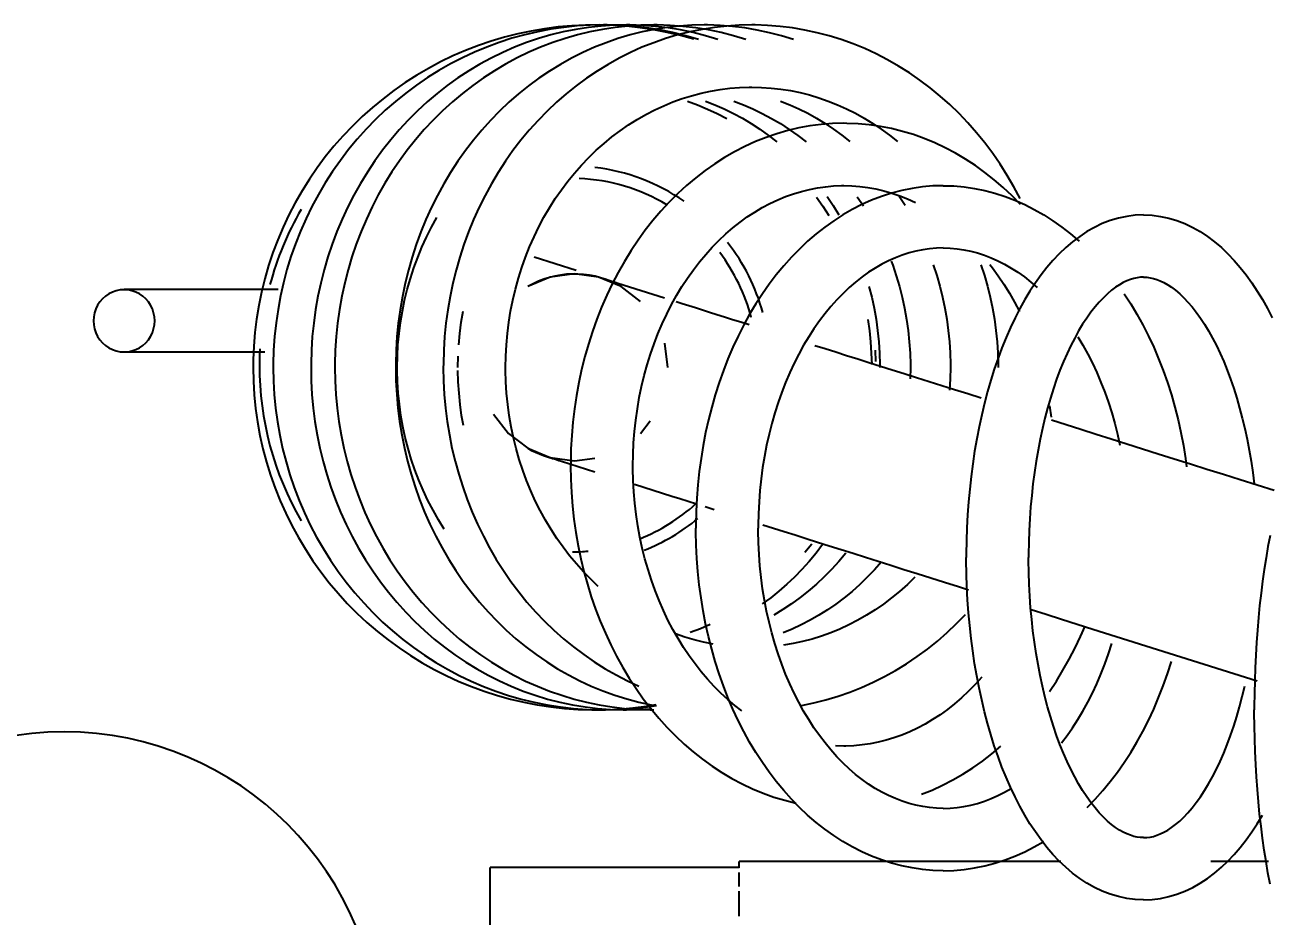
# Model space of a CAD drawing. Header units: inches. Extents: x 247 to 537, y -3781 to -3400.
# Drawn here: x 509.945 to 513.882, y -3486.357 to -3483.537 of the extents above; entities that cross this region are included whole.
import ezdxf

# ---------------------------------------------------------------- set-up
doc = ezdxf.new("R2010")
doc.units = ezdxf.units.IN
doc.header["$MEASUREMENT"] = 0
doc.layers.add('A-GENM', color=13, linetype='Continuous', lineweight=40)
doc.layers.add('P-SANR-FIXT', color=6, linetype='Continuous', lineweight=40)

# ---------------------------------------------------------------- blocks, each defined once
blk = doc.blocks.new('Faucet - Grohe K7 - Semi Pro - Faucet - Grohe K7 - Semi Pro-1666022-UNIT 2')
at = {"layer": 'A-GENM', "color": 250}
for p, q in [((-5.9255, 2.6919), (-5.9062, 2.6633)), ((-5.7931, 2.6933), (-5.7745, 2.6647)), ((-6.947, 2.5018), (-6.8144, 2.4599)), ((-7.756, 2.398), (-8.2437, 2.398)), ((-6.5243, 2.1523), (-6.5343, 2.2287)), ((-5.869, 2.2068), (-5.8675, 2.1714)), ((-8.2437, 2.2011), (-7.7987, 2.2011)), ((-7.1879, 2.1523), (-7.1873, 2.1881)), ((-5.7575, 2.1523), (-5.7582, 2.1166)), ((-5.3174, 2.0309), (-5.3121, 1.9953)), ((-6.6107, 1.9435), (-6.5801, 1.9835)), ((-6.4059, 1.7121), (-6.3774, 1.7031)), ((-6.0696, 1.5938), (-6.0915, 1.5667)), ((-5.9683, 0.9553), (-5.9938, 0.9559)), ((-6.2992, 0.5709), (-7.0866, 0.5709)), ((-7.0866, -0.5709), (-7.0866, 0.5709)), ((-5.2818, 0.5906), (-6.2992, 0.5906)), ((-6.2992, 0.5704), (-6.2992, 0.5906)), ((-6.2992, 0.5114), (-6.2992, 0.5555)), ((-4.6253, 0.5906), (-4.8077, 0.5906)), ((-4.6253, 0.5906), (-4.8077, 0.5906)), ((-6.2992, 0.4176), (-6.2992, 0.4968))]:
    blk.add_line(p, q, dxfattribs=at)
at = {"layer": 'A-GENM', "color": 250, "flags": 128}
for points in [[(-6.4427, 3.1895), (-6.4844, 3.2011), (-6.5266, 3.211), (-6.5691, 3.2192), (-6.6119, 3.2257), (-6.6549, 3.2305), (-6.6981, 3.2336), (-6.7414, 3.2349), (-6.7847, 3.2345), (-6.828, 3.2324), (-6.8711, 3.2285), (-6.9141, 3.2229), (-6.9567, 3.2156), (-6.9991, 3.2066), (-7.0411, 3.196), (-7.0826, 3.1836), (-7.1235, 3.1696), (-7.1639, 3.154), (-7.2037, 3.1368), (-7.2427, 3.1179), (-7.2809, 3.0976), (-7.3183, 3.0757), (-7.3548, 3.0524), (-7.3903, 3.0276), (-7.4248, 3.0014), (-7.4582, 2.9739), (-7.4905, 2.945), (-7.5216, 2.9149), (-7.5515, 2.8836), (-7.5801, 2.8511), (-7.6074, 2.8174), (-7.6333, 2.7828), (-7.6578, 2.7471), (-7.6808, 2.7104), (-7.7024, 2.6729), (-7.7225, 2.6345), (-7.741, 2.5953), (-7.7579, 2.5555), (-7.7732, 2.515), (-7.7869, 2.4739), (-7.799, 2.4323), (-7.8093, 2.3902), (-7.818, 2.3478), (-7.825, 2.3051), (-7.8302, 2.2621), (-7.8337, 2.2189), (-7.8355, 2.1757), (-7.8358, 2.1523)], [(-6.4427, 3.1895), (-6.4844, 3.2011), (-6.5266, 3.211), (-6.5691, 3.2192), (-6.6119, 3.2257), (-6.6549, 3.2305), (-6.6981, 3.2336), (-6.7414, 3.2349), (-6.7847, 3.2345), (-6.828, 3.2324), (-6.8711, 3.2285), (-6.9141, 3.2229), (-6.9567, 3.2156), (-6.9991, 3.2066), (-7.0411, 3.196), (-7.0826, 3.1836), (-7.1235, 3.1696), (-7.1639, 3.154), (-7.2037, 3.1368), (-7.2427, 3.1179), (-7.2809, 3.0976), (-7.3183, 3.0757), (-7.3548, 3.0524), (-7.3903, 3.0276), (-7.4248, 3.0014), (-7.4582, 2.9739), (-7.4905, 2.945), (-7.5216, 2.9149), (-7.5515, 2.8836), (-7.5801, 2.8511), (-7.6074, 2.8174), (-7.6333, 2.7828), (-7.6578, 2.7471), (-7.6808, 2.7104), (-7.7024, 2.6729), (-7.7225, 2.6345), (-7.741, 2.5953), (-7.7579, 2.5555), (-7.7732, 2.515), (-7.7869, 2.4739), (-7.799, 2.4323), (-7.8093, 2.3902), (-7.818, 2.3478), (-7.825, 2.3051), (-7.8302, 2.2621), (-7.8337, 2.2189), (-7.8355, 2.1757), (-7.8358, 2.1523)], [(-6.4427, 3.1895), (-6.4844, 3.2011), (-6.5266, 3.211), (-6.5691, 3.2192), (-6.6119, 3.2257), (-6.6549, 3.2305), (-6.6981, 3.2336), (-6.7414, 3.2349), (-6.7847, 3.2345), (-6.828, 3.2324), (-6.8711, 3.2285), (-6.9141, 3.2229), (-6.9567, 3.2156), (-6.9991, 3.2066), (-7.0411, 3.196), (-7.0826, 3.1836), (-7.1235, 3.1696), (-7.1639, 3.154), (-7.2037, 3.1368), (-7.2427, 3.1179), (-7.2809, 3.0976), (-7.3183, 3.0757), (-7.3548, 3.0524), (-7.3903, 3.0276), (-7.4248, 3.0014), (-7.4582, 2.9739), (-7.4905, 2.945), (-7.5216, 2.9149), (-7.5515, 2.8836), (-7.5801, 2.8511), (-7.6074, 2.8174), (-7.6333, 2.7828), (-7.6578, 2.7471), (-7.6808, 2.7104), (-7.7024, 2.6729), (-7.7225, 2.6345), (-7.741, 2.5953), (-7.7579, 2.5555), (-7.7732, 2.515), (-7.7869, 2.4739), (-7.799, 2.4323), (-7.8093, 2.3902), (-7.818, 2.3478), (-7.825, 2.3051), (-7.8302, 2.2621), (-7.8337, 2.2189), (-7.8355, 2.1757), (-7.8358, 2.1523)], [(-6.4427, 3.1895), (-6.4844, 3.2011), (-6.5266, 3.211), (-6.5691, 3.2192), (-6.6119, 3.2257), (-6.6549, 3.2305), (-6.6981, 3.2336), (-6.7414, 3.2349), (-6.7847, 3.2345), (-6.828, 3.2324), (-6.8711, 3.2285), (-6.9141, 3.2229), (-6.9567, 3.2156), (-6.9991, 3.2066), (-7.0411, 3.196), (-7.0826, 3.1836), (-7.1235, 3.1696), (-7.1639, 3.154), (-7.2037, 3.1368), (-7.2427, 3.1179), (-7.2809, 3.0976), (-7.3183, 3.0757), (-7.3548, 3.0524), (-7.3903, 3.0276), (-7.4248, 3.0014), (-7.4582, 2.9739), (-7.4905, 2.945), (-7.5216, 2.9149), (-7.5515, 2.8836), (-7.5801, 2.8511), (-7.6074, 2.8174), (-7.6333, 2.7828), (-7.6578, 2.7471), (-7.6808, 2.7104), (-7.7024, 2.6729), (-7.7225, 2.6345), (-7.741, 2.5953), (-7.7579, 2.5555), (-7.7732, 2.515), (-7.7869, 2.4739), (-7.799, 2.4323), (-7.8093, 2.3902), (-7.818, 2.3478), (-7.825, 2.3051), (-7.8302, 2.2621), (-7.8337, 2.2189), (-7.8355, 2.1757), (-7.8358, 2.1523)], [(-6.4427, 3.1895), (-6.4844, 3.2011), (-6.5266, 3.211), (-6.5691, 3.2192), (-6.6119, 3.2257), (-6.6549, 3.2305), (-6.6981, 3.2336), (-6.7414, 3.2349), (-6.7847, 3.2345), (-6.828, 3.2324), (-6.8711, 3.2285), (-6.9141, 3.2229), (-6.9567, 3.2156), (-6.9991, 3.2066), (-7.0411, 3.196), (-7.0826, 3.1836), (-7.1235, 3.1696), (-7.1639, 3.154), (-7.2037, 3.1368), (-7.2427, 3.1179), (-7.2809, 3.0976), (-7.3183, 3.0757), (-7.3548, 3.0524), (-7.3903, 3.0276), (-7.4248, 3.0014), (-7.4582, 2.9739), (-7.4905, 2.945), (-7.5216, 2.9149), (-7.5515, 2.8836), (-7.5801, 2.8511), (-7.6074, 2.8174), (-7.6333, 2.7828), (-7.6578, 2.7471), (-7.6808, 2.7104), (-7.7024, 2.6729), (-7.7225, 2.6345), (-7.741, 2.5953), (-7.7579, 2.5555), (-7.7732, 2.515), (-7.7869, 2.4739), (-7.799, 2.4323), (-7.8093, 2.3902), (-7.818, 2.3478), (-7.825, 2.3051), (-7.8302, 2.2621), (-7.8337, 2.2189), (-7.8355, 2.1757), (-7.8358, 2.1523)], [(-6.4427, 3.1895), (-6.4844, 3.2011), (-6.5266, 3.211), (-6.5691, 3.2192), (-6.6119, 3.2257), (-6.6549, 3.2305), (-6.6981, 3.2336), (-6.7414, 3.2349), (-6.7847, 3.2345), (-6.828, 3.2324), (-6.8711, 3.2285), (-6.9141, 3.2229), (-6.9567, 3.2156), (-6.9991, 3.2066), (-7.0411, 3.196), (-7.0826, 3.1836), (-7.1235, 3.1696), (-7.1639, 3.154), (-7.2037, 3.1368), (-7.2427, 3.1179), (-7.2809, 3.0976), (-7.3183, 3.0757), (-7.3548, 3.0524), (-7.3903, 3.0276), (-7.4248, 3.0014), (-7.4582, 2.9739), (-7.4905, 2.945), (-7.5216, 2.9149), (-7.5515, 2.8836), (-7.5801, 2.8511), (-7.6074, 2.8174), (-7.6333, 2.7828), (-7.6578, 2.7471), (-7.6808, 2.7104), (-7.7024, 2.6729), (-7.7225, 2.6345), (-7.741, 2.5953), (-7.7579, 2.5555), (-7.7732, 2.515), (-7.7869, 2.4739), (-7.799, 2.4323), (-7.8093, 2.3902), (-7.818, 2.3478), (-7.825, 2.3051), (-7.8302, 2.2621), (-7.8337, 2.2189), (-7.8355, 2.1757), (-7.8358, 2.1523)], [(-6.7276, 3.235), (-6.7695, 3.2341), (-6.8114, 3.2315), (-6.8531, 3.2271), (-6.8946, 3.221), (-6.9358, 3.2132), (-6.9767, 3.2037), (-7.0172, 3.1925), (-7.0573, 3.1796), (-7.0967, 3.1651), (-7.1356, 3.1489), (-7.1738, 3.1312), (-7.2113, 3.1119), (-7.248, 3.091), (-7.2839, 3.0686), (-7.3189, 3.0448), (-7.3529, 3.0196), (-7.3858, 2.9929), (-7.4178, 2.965), (-7.4486, 2.9357), (-7.4782, 2.9052), (-7.5067, 2.8735), (-7.5338, 2.8406), (-7.5597, 2.8067), (-7.5843, 2.7717), (-7.6075, 2.7358), (-7.6292, 2.6989), (-7.6496, 2.6612), (-7.6684, 2.6226), (-7.6858, 2.5833), (-7.7016, 2.5434), (-7.7159, 2.5028), (-7.7286, 2.4617), (-7.7397, 2.4201), (-7.7492, 2.3781), (-7.757, 2.3357), (-7.7633, 2.293), (-7.7678, 2.2501), (-7.7708, 2.2071), (-7.7721, 2.1639), (-7.7721, 2.1523)], [(-6.655, 3.235), (-6.6953, 3.2341), (-6.7355, 3.2314), (-6.7755, 3.227), (-6.8154, 3.2209), (-6.855, 3.213), (-6.8942, 3.2034), (-6.933, 3.1921), (-6.9714, 3.1791), (-7.0093, 3.1644), (-7.0465, 3.1482), (-7.0831, 3.1303), (-7.119, 3.1108), (-7.1541, 3.0898), (-7.1883, 3.0673), (-7.2217, 3.0434), (-7.2542, 3.018), (-7.2856, 2.9913), (-7.3161, 2.9632), (-7.3454, 2.9339), (-7.3736, 2.9033), (-7.4007, 2.8716), (-7.4266, 2.8387), (-7.4512, 2.8048), (-7.4745, 2.7698), (-7.4965, 2.7339), (-7.5172, 2.697), (-7.5365, 2.6594), (-7.5544, 2.6209), (-7.5708, 2.5817), (-7.5858, 2.5419), (-7.5993, 2.5014), (-7.6114, 2.4604), (-7.6219, 2.419), (-7.6309, 2.3771), (-7.6383, 2.3349), (-7.6442, 2.2924), (-7.6485, 2.2497), (-7.6513, 2.2068), (-7.6525, 2.1639), (-7.6526, 2.1523)], [(-6.5689, 3.235), (-6.6095, 3.2341), (-6.6501, 3.2314), (-6.6905, 3.2271), (-6.7307, 3.2209), (-6.7707, 3.2131), (-6.8103, 3.2035), (-6.8495, 3.1922), (-6.8883, 3.1792), (-6.9265, 3.1646), (-6.9641, 3.1483), (-7.001, 3.1305), (-7.0373, 3.1111), (-7.0727, 3.0901), (-7.1074, 3.0676), (-7.1411, 3.0437), (-7.1739, 3.0184), (-7.2057, 2.9917), (-7.2365, 2.9636), (-7.2662, 2.9343), (-7.2947, 2.9038), (-7.3221, 2.872), (-7.3483, 2.8392), (-7.3732, 2.8052), (-7.3968, 2.7702), (-7.419, 2.7343), (-7.44, 2.6975), (-7.4595, 2.6598), (-7.4776, 2.6213), (-7.4942, 2.5821), (-7.5094, 2.5422), (-7.5231, 2.5017), (-7.5353, 2.4607), (-7.5459, 2.4192), (-7.5551, 2.3773), (-7.5626, 2.3351), (-7.5686, 2.2925), (-7.573, 2.2498), (-7.5758, 2.2069), (-7.577, 2.1639), (-7.5771, 2.1523)], [(-6.4094, 3.235), (-6.4489, 3.2341), (-6.4883, 3.2314), (-6.5276, 3.227), (-6.5666, 3.2208), (-6.6054, 3.2129), (-6.6439, 3.2032), (-6.682, 3.1919), (-6.7195, 3.1788), (-6.7566, 3.1641), (-6.7931, 3.1478), (-6.8289, 3.1298), (-6.864, 3.1103), (-6.8983, 3.0892), (-6.9318, 3.0667), (-6.9645, 3.0427), (-6.9962, 3.0173), (-7.027, 2.9905), (-7.0567, 2.9624), (-7.0853, 2.933), (-7.1129, 2.9024), (-7.1393, 2.8707), (-7.1645, 2.8378), (-7.1885, 2.8038), (-7.2113, 2.7689), (-7.2328, 2.7329), (-7.2529, 2.6961), (-7.2717, 2.6585), (-7.2891, 2.6201), (-7.3051, 2.5809), (-7.3197, 2.5411), (-7.3329, 2.5008), (-7.3446, 2.4598), (-7.3549, 2.4184), (-7.3636, 2.3767), (-7.3709, 2.3345), (-7.3766, 2.2921), (-7.3808, 2.2495), (-7.3835, 2.2067), (-7.3847, 2.1639), (-7.3848, 2.1523)], [(-6.2589, 3.235), (-6.2984, 3.2341), (-6.3378, 3.2314), (-6.3771, 3.227), (-6.4161, 3.2208), (-6.455, 3.2129), (-6.4934, 3.2032), (-6.5315, 3.1919), (-6.5691, 3.1788), (-6.6061, 3.1641), (-6.6426, 3.1478), (-6.6784, 3.1298), (-6.7135, 3.1103), (-6.7478, 3.0892), (-6.7814, 3.0667), (-6.814, 3.0427), (-6.8457, 3.0173), (-6.8765, 2.9905), (-6.9062, 2.9624), (-6.9349, 2.933), (-6.9624, 2.9024), (-6.9888, 2.8707), (-7.0141, 2.8378), (-7.0381, 2.8038), (-7.0608, 2.7689), (-7.0823, 2.7329), (-7.1024, 2.6961), (-7.1212, 2.6585), (-7.1386, 2.6201), (-7.1547, 2.5809), (-7.1693, 2.5411), (-7.1824, 2.5008), (-7.1941, 2.4598), (-7.2044, 2.4184), (-7.2131, 2.3767), (-7.2204, 2.3345), (-7.2261, 2.2921), (-7.2304, 2.2495), (-7.2331, 2.2067), (-7.2342, 2.1639), (-7.2343, 2.1523)], [(-6.427, 3.1892), (-6.4674, 3.2008), (-6.5082, 3.2108), (-6.5494, 3.2191), (-6.5908, 3.2256), (-6.6325, 3.2305), (-6.6743, 3.2335), (-6.7162, 3.2349), (-6.7276, 3.235)], [(-6.3666, 3.1887), (-6.4053, 3.2005), (-6.4444, 3.2106), (-6.4839, 3.2189), (-6.5237, 3.2255), (-6.5637, 3.2304), (-6.6039, 3.2335), (-6.6441, 3.2349), (-6.655, 3.235)], [(-6.2777, 3.1888), (-6.3168, 3.2006), (-6.3563, 3.2106), (-6.3962, 3.219), (-6.4363, 3.2256), (-6.4767, 3.2304), (-6.5173, 3.2335), (-6.5579, 3.2349), (-6.5689, 3.235)], [(-6.1266, 3.1885), (-6.1645, 3.2003), (-6.2029, 3.2104), (-6.2416, 3.2188), (-6.2806, 3.2255), (-6.3198, 3.2304), (-6.3592, 3.2335), (-6.3987, 3.2349), (-6.4094, 3.235)], [(-5.4102, 2.6861), (-5.4299, 2.7231), (-5.451, 2.7593), (-5.4735, 2.7945), (-5.4971, 2.8287), (-5.522, 2.8619), (-5.5481, 2.894), (-5.5754, 2.9249), (-5.6037, 2.9546), (-5.6332, 2.983), (-5.6637, 3.0102), (-5.6951, 3.036), (-5.7275, 3.0603), (-5.7608, 3.0833), (-5.7949, 3.1048), (-5.8298, 3.1247), (-5.8654, 3.1431), (-5.9017, 3.1599), (-5.9387, 3.175), (-5.9761, 3.1885), (-6.014, 3.2003), (-6.0524, 3.2104), (-6.0911, 3.2188), (-6.1301, 3.2255), (-6.1694, 3.2304), (-6.2088, 3.2335), (-6.2482, 3.2349), (-6.2589, 3.235)], [(-7.0374, 2.1523), (-7.0368, 2.1881), (-7.0349, 2.2239), (-7.0317, 2.2596), (-7.0272, 2.2951), (-7.0215, 2.3303), (-7.0146, 2.3653), (-7.0064, 2.3999), (-6.9969, 2.434), (-6.9863, 2.4677), (-6.9745, 2.5009), (-6.9616, 2.5334), (-6.9475, 2.5654), (-6.9323, 2.5966), (-6.916, 2.6271), (-6.8986, 2.6568), (-6.8803, 2.6857), (-6.8609, 2.7136), (-6.8406, 2.7407), (-6.8194, 2.7667), (-6.7974, 2.7918), (-6.7744, 2.8158), (-6.7507, 2.8387), (-6.7262, 2.8605), (-6.701, 2.8812), (-6.6752, 2.9006), (-6.6487, 2.9189), (-6.6216, 2.9359), (-6.594, 2.9517), (-6.5659, 2.9662), (-6.5373, 2.9794), (-6.5083, 2.9913), (-6.479, 3.0019), (-6.4493, 3.0111), (-6.4194, 3.019), (-6.3892, 3.0256), (-6.3589, 3.0308), (-6.3284, 3.0346), (-6.2978, 3.037), (-6.2672, 3.0381), (-6.2589, 3.0381)], [(-6.2589, 3.0381), (-6.2282, 3.0374), (-6.1976, 3.0354), (-6.1671, 3.0319), (-6.1367, 3.0271), (-6.1065, 3.0209), (-6.0765, 3.0134), (-6.0468, 3.0045), (-6.0173, 2.9943), (-5.9883, 2.9828), (-5.9596, 2.9699), (-5.9313, 2.9558), (-5.9036, 2.9403), (-5.8763, 2.9236), (-5.8497, 2.9057), (-5.8237, 2.8865), (-5.7983, 2.8662)], [(-6.462, 2.9935), (-6.4302, 2.9818), (-6.3988, 2.9687), (-6.3679, 2.9544), (-6.3375, 2.9388)], [(-6.4057, 2.994), (-6.3758, 2.9824), (-6.3462, 2.9695), (-6.3171, 2.9553), (-6.2885, 2.9398), (-6.2605, 2.923), (-6.2331, 2.905), (-6.2063, 2.8858), (-6.1802, 2.8654)], [(-6.3159, 2.9939), (-6.2855, 2.9823), (-6.2555, 2.9693), (-6.226, 2.9551), (-6.197, 2.9395), (-6.1686, 2.9228), (-6.1408, 2.9047), (-6.1137, 2.8855), (-6.0873, 2.8651)], [(-6.1678, 2.9943), (-6.1387, 2.9828), (-6.1101, 2.9699), (-6.0818, 2.9558), (-6.0541, 2.9403), (-6.0268, 2.9236), (-6.0002, 2.9057), (-5.9741, 2.8865), (-5.9488, 2.8662)], [(-5.9683, 2.9238), (-6.004, 2.9229), (-6.0395, 2.9201), (-6.075, 2.9155), (-6.1102, 2.9091), (-6.1451, 2.901), (-6.1797, 2.891), (-6.2139, 2.8793), (-6.2475, 2.8659), (-6.2807, 2.8508), (-6.3132, 2.8341), (-6.3451, 2.8158), (-6.3763, 2.7959), (-6.4068, 2.7745), (-6.4364, 2.7516), (-6.4653, 2.7273), (-6.4932, 2.7016), (-6.5203, 2.6746), (-6.5464, 2.6463), (-6.5715, 2.6168), (-6.5956, 2.5861), (-6.6187, 2.5543), (-6.6407, 2.5214), (-6.6616, 2.4875), (-6.6814, 2.4526), (-6.7, 2.4168), (-6.7175, 2.3802), (-6.7338, 2.3428), (-6.7489, 2.3046), (-6.7628, 2.2657), (-6.7755, 2.2262), (-6.7869, 2.1862), (-6.797, 2.1456), (-6.8058, 2.1046), (-6.8134, 2.0632), (-6.8197, 2.0215), (-6.8246, 1.9795), (-6.8283, 1.9373), (-6.8306, 1.895), (-6.8316, 1.8525), (-6.8317, 1.8411)], [(-5.4092, 2.6671), (-5.436, 2.6945), (-5.4638, 2.7205), (-5.4923, 2.7452), (-5.5218, 2.7685), (-5.552, 2.7903), (-5.583, 2.8106), (-5.6147, 2.8293), (-5.6471, 2.8465), (-5.6801, 2.862), (-5.7136, 2.8759), (-5.7477, 2.888), (-5.7821, 2.8985), (-5.817, 2.9071), (-5.8521, 2.914), (-5.8875, 2.9191), (-5.9231, 2.9223), (-5.9587, 2.9237), (-5.9683, 2.9238)], [(-6.6348, 1.8411), (-6.6342, 1.8774), (-6.6325, 1.9136), (-6.6297, 1.9497), (-6.6258, 1.9857), (-6.6208, 2.0213), (-6.6146, 2.0567), (-6.6074, 2.0916), (-6.5991, 2.1262), (-6.5897, 2.1602), (-6.5793, 2.1937), (-6.5679, 2.2265), (-6.5555, 2.2587), (-6.5422, 2.2901), (-6.5279, 2.3208), (-6.5127, 2.3506), (-6.4967, 2.3796), (-6.4798, 2.4076), (-6.4621, 2.4347), (-6.4436, 2.4607), (-6.4244, 2.4857), (-6.4045, 2.5095), (-6.384, 2.5323), (-6.3628, 2.5539), (-6.3411, 2.5743), (-6.3189, 2.5934), (-6.2962, 2.6114), (-6.2731, 2.6281), (-6.2495, 2.6435), (-6.2257, 2.6576), (-6.2015, 2.6704), (-6.177, 2.682), (-6.1523, 2.6922), (-6.1273, 2.7011), (-6.1022, 2.7087), (-6.077, 2.7149), (-6.0517, 2.7199), (-6.0262, 2.7235), (-6.0007, 2.7259), (-5.9752, 2.7269), (-5.9683, 2.7269)], [(-5.6535, 2.7266), (-5.6865, 2.7257), (-5.7194, 2.7228), (-5.7521, 2.7181), (-5.7847, 2.7115), (-5.8169, 2.7031), (-5.8487, 2.6928), (-5.8801, 2.6808), (-5.9109, 2.6671), (-5.9412, 2.6516), (-5.9709, 2.6346), (-5.9999, 2.6159), (-6.0282, 2.5957), (-6.0558, 2.5741), (-6.0826, 2.5509), (-6.1086, 2.5264), (-6.1337, 2.5006), (-6.158, 2.4734), (-6.1815, 2.445), (-6.204, 2.4155), (-6.2255, 2.3847), (-6.2461, 2.3529), (-6.2658, 2.3201), (-6.2844, 2.2863), (-6.3021, 2.2515), (-6.3187, 2.2158), (-6.3342, 2.1794), (-6.3488, 2.1421), (-6.3622, 2.1041), (-6.3745, 2.0655), (-6.3857, 2.0263), (-6.3959, 1.9865), (-6.4048, 1.9462), (-6.4127, 1.9055), (-6.4194, 1.8644), (-6.425, 1.823), (-6.4294, 1.7813), (-6.4326, 1.7394), (-6.4347, 1.6974), (-6.4356, 1.6553), (-6.4356, 1.644)], [(-5.9683, 2.7269), (-5.9428, 2.7263), (-5.9173, 2.7243), (-5.8918, 2.721), (-5.8665, 2.7164), (-5.8412, 2.7105), (-5.8161, 2.7033), (-5.7911, 2.6947), (-5.7663, 2.6848), (-5.7418, 2.6737)], [(-5.6535, 2.7266), (-5.6205, 2.7257), (-5.5875, 2.7228), (-5.5548, 2.7181), (-5.5223, 2.7115), (-5.4901, 2.7031), (-5.4582, 2.6928), (-5.4269, 2.6808), (-5.396, 2.6671), (-5.3657, 2.6516), (-5.336, 2.6346), (-5.307, 2.6159), (-5.2787, 2.5957), (-5.2511, 2.5741), (-5.2243, 2.5509)], [(-6.0543, 2.6904), (-6.0342, 2.6618), (-6.0152, 2.6324)], [(-6.0204, 2.6924), (-6.0013, 2.6637), (-5.9833, 2.6343)], [(-7.3802, 2.1523), (-7.3795, 2.188), (-7.3776, 2.2237), (-7.3743, 2.2592), (-7.3697, 2.2946), (-7.3638, 2.3297), (-7.3566, 2.3645), (-7.3481, 2.399), (-7.3383, 2.4331), (-7.3274, 2.4667), (-7.3151, 2.4997), (-7.3017, 2.5322), (-7.2871, 2.5641), (-7.2714, 2.5953), (-7.2545, 2.6257)], [(-5.0201, 2.6343), (-5.0469, 2.6332), (-5.0736, 2.6298), (-5.0999, 2.6242), (-5.1257, 2.6164), (-5.1509, 2.6067), (-5.1754, 2.595), (-5.1992, 2.5815), (-5.2222, 2.5664), (-5.2444, 2.5496), (-5.2659, 2.5314), (-5.2866, 2.5117), (-5.3066, 2.4906), (-5.3258, 2.4682), (-5.3443, 2.4446), (-5.3622, 2.4197), (-5.3793, 2.3936), (-5.3958, 2.3664), (-5.4116, 2.3381), (-5.4267, 2.3087), (-5.4411, 2.2782), (-5.4549, 2.2468), (-5.468, 2.2144), (-5.4804, 2.1811), (-5.4921, 2.1469), (-5.5032, 2.1119), (-5.5135, 2.0761), (-5.5231, 2.0395), (-5.532, 2.0023), (-5.5402, 1.9644), (-5.5476, 1.926), (-5.5543, 1.887), (-5.5602, 1.8476), (-5.5654, 1.8077), (-5.5699, 1.7674), (-5.5736, 1.7269), (-5.5765, 1.6861), (-5.5786, 1.6451), (-5.58, 1.604), (-5.5806, 1.5628), (-5.5806, 1.5517)], [(-5.0201, 2.6343), (-4.9933, 2.6332), (-4.9666, 2.6298), (-4.9403, 2.6242), (-4.9145, 2.6164), (-4.8893, 2.6067), (-4.8648, 2.595), (-4.841, 2.5815), (-4.818, 2.5664), (-4.7958, 2.5496), (-4.7743, 2.5314), (-4.7536, 2.5117), (-4.7336, 2.4906), (-4.7144, 2.4682), (-4.6959, 2.4446), (-4.678, 2.4197), (-4.6609, 2.3936), (-4.6444, 2.3664), (-4.6286, 2.3381), (-4.6135, 2.3087)], [(-5.6535, 2.5298), (-5.6751, 2.5292), (-5.6968, 2.5273), (-5.7185, 2.5242), (-5.7401, 2.5198), (-5.7617, 2.5141), (-5.7833, 2.5072), (-5.8048, 2.4989), (-5.8262, 2.4894), (-5.8474, 2.4786), (-5.8685, 2.4664), (-5.8895, 2.453), (-5.9102, 2.4382), (-5.9306, 2.4222), (-5.9507, 2.4048), (-5.9705, 2.3862), (-5.9898, 2.3663), (-6.0087, 2.3451), (-6.0271, 2.3228), (-6.045, 2.2993), (-6.0623, 2.2746), (-6.079, 2.2489), (-6.0951, 2.2221), (-6.1104, 2.1942), (-6.1251, 2.1654), (-6.1389, 2.1357), (-6.152, 2.105), (-6.1642, 2.0736), (-6.1756, 2.0414), (-6.1861, 2.0085), (-6.1957, 1.9749), (-6.2044, 1.9408), (-6.2121, 1.9061), (-6.2189, 1.871), (-6.2247, 1.8354), (-6.2295, 1.7995), (-6.2333, 1.7634), (-6.2361, 1.727), (-6.2379, 1.6905), (-6.2387, 1.6538), (-6.2388, 1.644)], [(-5.6535, 2.5298), (-5.6318, 2.5292), (-5.6101, 2.5273), (-5.5885, 2.5242), (-5.5668, 2.5198), (-5.5452, 2.5141), (-5.5236, 2.5072), (-5.5022, 2.4989), (-5.4808, 2.4894), (-5.4595, 2.4786), (-5.4384, 2.4664), (-5.4175, 2.453), (-5.3968, 2.4382), (-5.3763, 2.4222), (-5.3562, 2.4048)], [(-5.8182, 2.488), (-5.8135, 2.4756), (-5.8022, 2.4422), (-5.7921, 2.4082), (-5.7833, 2.3739), (-5.7758, 2.3391), (-5.7695, 2.3041), (-5.7645, 2.2688), (-5.7609, 2.2333), (-5.7586, 2.1976), (-5.7575, 2.1619), (-5.7575, 2.1523)], [(-6.6107, 2.3611), (-6.6719, 2.408), (-6.7431, 2.4375), (-6.8195, 2.4476), (-6.896, 2.4375), (-6.9672, 2.408)], [(-5.685, 2.4767), (-5.6741, 2.4432), (-5.6643, 2.4091), (-5.6558, 2.3746), (-5.6485, 2.3398), (-5.6424, 2.3046), (-5.6376, 2.2692), (-5.6341, 2.2336), (-5.6319, 2.1978), (-5.6309, 2.162), (-5.6308, 2.1523)], [(-5.5345, 2.4767), (-5.5236, 2.4432), (-5.5138, 2.4091), (-5.5053, 2.3746), (-5.498, 2.3398), (-5.492, 2.3046), (-5.4872, 2.2692), (-5.4836, 2.2336), (-5.4814, 2.1978), (-5.4804, 2.162), (-5.4803, 2.1523)], [(-5.5058, 2.4773), (-5.4982, 2.4675), (-5.4795, 2.4418), (-5.4616, 2.415), (-5.4445, 2.3873), (-5.4282, 2.3585), (-5.4127, 2.3289)], [(-6.7305, 2.4338), (-6.7301, 2.4337), (-6.7289, 2.4333), (-6.7269, 2.4327), (-6.7241, 2.4318), (-6.7205, 2.4307), (-6.7162, 2.4293), (-6.711, 2.4276), (-6.705, 2.4258), (-6.6983, 2.4236), (-6.6908, 2.4213), (-6.6825, 2.4186), (-6.5348, 2.372)], [(-5.8885, 2.4085), (-5.8798, 2.3741), (-5.8723, 2.3393), (-5.8662, 2.3043), (-5.8613, 2.2689), (-5.8576, 2.2334), (-5.8553, 2.1977), (-5.8543, 2.1619), (-5.8543, 2.1523)], [(-5.0201, 2.4375), (-5.0302, 2.4371), (-5.0405, 2.4358), (-5.0509, 2.4335), (-5.0617, 2.4303), (-5.0729, 2.4259), (-5.0844, 2.4204), (-5.0964, 2.4137), (-5.1087, 2.4055), (-5.1213, 2.396), (-5.1342, 2.3851), (-5.1472, 2.3727), (-5.1604, 2.3588), (-5.1736, 2.3434), (-5.1868, 2.3266), (-5.1999, 2.3083), (-5.2128, 2.2886), (-5.2255, 2.2676), (-5.238, 2.2452), (-5.2502, 2.2215), (-5.262, 2.1966), (-5.2735, 2.1704), (-5.2845, 2.1432), (-5.295, 2.1148), (-5.3051, 2.0854), (-5.3147, 2.0551), (-5.3237, 2.0238), (-5.3322, 1.9916), (-5.34, 1.9587), (-5.3473, 1.925), (-5.3539, 1.8906), (-5.36, 1.8557), (-5.3653, 1.8202), (-5.37, 1.7842), (-5.374, 1.7478), (-5.3773, 1.711), (-5.38, 1.674), (-5.3819, 1.6367), (-5.3832, 1.5993), (-5.3837, 1.5618), (-5.3838, 1.5517)], [(-5.0201, 2.4375), (-5.01, 2.4371), (-4.9997, 2.4358), (-4.9893, 2.4335), (-4.9785, 2.4303), (-4.9673, 2.4259), (-4.9558, 2.4204), (-4.9438, 2.4137), (-4.9315, 2.4055), (-4.9189, 2.396), (-4.906, 2.3851), (-4.893, 2.3727), (-4.8798, 2.3588), (-4.8666, 2.3434), (-4.8534, 2.3266), (-4.8403, 2.3083), (-4.8274, 2.2886), (-4.8147, 2.2676), (-4.8022, 2.2452), (-4.79, 2.2215), (-4.7782, 2.1966), (-4.7667, 2.1704), (-4.7557, 2.1432), (-4.7451, 2.1148), (-4.7351, 2.0854), (-4.7255, 2.0551), (-4.7165, 2.0238), (-4.708, 1.9916), (-4.7002, 1.9587), (-4.6929, 1.925), (-4.6862, 1.8906), (-4.6802, 1.8557), (-4.6749, 1.8202), (-4.6702, 1.7842)], [(-5.0814, 2.3847), (-5.0608, 2.3529), (-5.0411, 2.3201), (-5.0225, 2.2863), (-5.0049, 2.2515), (-4.9882, 2.2158), (-4.9727, 2.1794), (-4.9582, 2.1421), (-4.9448, 2.1041), (-4.9324, 2.0655), (-4.9212, 2.0263), (-4.9111, 1.9865), (-4.9021, 1.9462), (-4.8942, 1.9055), (-4.8875, 1.8644), (-4.884, 1.8381)], [(-7.1854, 2.2239), (-7.1822, 2.2596), (-7.1777, 2.2951), (-7.172, 2.3303)], [(-6.4981, 2.3605), (-6.4786, 2.3543), (-6.4582, 2.3479), (-6.4371, 2.3412), (-6.4152, 2.3343), (-6.3925, 2.3271), (-6.369, 2.3197), (-6.3448, 2.3121), (-6.3197, 2.3042), (-6.2939, 2.296), (-6.2673, 2.2876)], [(-5.8923, 2.3035), (-5.8872, 2.2683), (-5.8834, 2.2329), (-5.881, 2.1974), (-5.8799, 2.1619)], [(-5.2279, 2.2489), (-5.2119, 2.2221), (-5.1965, 2.1942), (-5.1819, 2.1654), (-5.168, 2.1357), (-5.155, 2.105), (-5.1427, 2.0736), (-5.1313, 2.0414), (-5.1208, 2.0085), (-5.1112, 1.9749), (-5.1026, 1.9408), (-5.0948, 1.9061)], [(-6.0596, 2.222), (-6.0268, 2.2117), (-5.9933, 2.2012), (-5.9591, 2.1903), (-5.9241, 2.1793), (-5.8884, 2.168), (-5.8519, 2.1565), (-5.8147, 2.1448), (-5.7767, 2.1328), (-5.738, 2.1206), (-5.6985, 2.1081), (-5.6584, 2.0954), (-5.6175, 2.0825), (-5.5758, 2.0694), (-5.5335, 2.056)], [(-7.8358, 2.1523), (-7.8349, 2.109), (-7.8323, 2.0658), (-7.828, 2.0227), (-7.822, 1.9798), (-7.8142, 1.9372), (-7.8048, 1.8949), (-7.7936, 1.8531), (-7.7808, 1.8117), (-7.7664, 1.7709), (-7.7503, 1.7307), (-7.7327, 1.6911), (-7.7134, 1.6523), (-7.6927, 1.6143), (-7.6704, 1.5772), (-7.6467, 1.541), (-7.6215, 1.5057), (-7.595, 1.4715), (-7.5671, 1.4384), (-7.5379, 1.4064), (-7.5074, 1.3756), (-7.4758, 1.3461), (-7.4429, 1.3178), (-7.409, 1.2909), (-7.374, 1.2654), (-7.3381, 1.2412), (-7.3012, 1.2186), (-7.2634, 1.1974), (-7.2248, 1.1778), (-7.1855, 1.1597), (-7.1454, 1.1432), (-7.1048, 1.1283), (-7.0635, 1.1151), (-7.0218, 1.1035), (-6.9796, 1.0936), (-6.9371, 1.0854), (-6.8943, 1.0788), (-6.8513, 1.0741), (-6.8081, 1.071), (-6.7648, 1.0697), (-6.7215, 1.0701), (-6.6782, 1.0722), (-6.6351, 1.0761), (-6.5922, 1.0816), (-6.5609, 1.087)], [(-7.8358, 2.1523), (-7.8349, 2.109), (-7.8323, 2.0658), (-7.828, 2.0227), (-7.822, 1.9798), (-7.8142, 1.9372), (-7.8048, 1.8949), (-7.7936, 1.8531), (-7.7808, 1.8117), (-7.7664, 1.7709), (-7.7503, 1.7307), (-7.7327, 1.6911), (-7.7134, 1.6523), (-7.6927, 1.6143), (-7.6704, 1.5772), (-7.6467, 1.541), (-7.6215, 1.5057), (-7.595, 1.4715), (-7.5671, 1.4384), (-7.5379, 1.4064), (-7.5074, 1.3756), (-7.4758, 1.3461), (-7.4429, 1.3178), (-7.409, 1.2909), (-7.374, 1.2654), (-7.3381, 1.2412), (-7.3012, 1.2186), (-7.2634, 1.1974), (-7.2248, 1.1778), (-7.1855, 1.1597), (-7.1454, 1.1432), (-7.1048, 1.1283), (-7.0635, 1.1151), (-7.0218, 1.1035), (-6.9796, 1.0936), (-6.9371, 1.0854), (-6.8943, 1.0788), (-6.8513, 1.0741), (-6.8081, 1.071), (-6.7648, 1.0697), (-6.7215, 1.0701), (-6.6782, 1.0722), (-6.6351, 1.0761), (-6.5922, 1.0816), (-6.5609, 1.087)], [(-7.8358, 2.1523), (-7.8349, 2.109), (-7.8323, 2.0658), (-7.828, 2.0227), (-7.822, 1.9798), (-7.8142, 1.9372), (-7.8048, 1.8949), (-7.7936, 1.8531), (-7.7808, 1.8117), (-7.7664, 1.7709), (-7.7503, 1.7307), (-7.7327, 1.6911), (-7.7134, 1.6523), (-7.6927, 1.6143), (-7.6704, 1.5772), (-7.6467, 1.541), (-7.6215, 1.5057), (-7.595, 1.4715), (-7.5671, 1.4384), (-7.5379, 1.4064), (-7.5074, 1.3756), (-7.4758, 1.3461), (-7.4429, 1.3178), (-7.409, 1.2909), (-7.374, 1.2654), (-7.3381, 1.2412), (-7.3012, 1.2186), (-7.2634, 1.1974), (-7.2248, 1.1778), (-7.1855, 1.1597), (-7.1454, 1.1432), (-7.1048, 1.1283), (-7.0635, 1.1151), (-7.0218, 1.1035), (-6.9796, 1.0936), (-6.9371, 1.0854), (-6.8943, 1.0788), (-6.8513, 1.0741), (-6.8081, 1.071), (-6.7648, 1.0697), (-6.7215, 1.0701), (-6.6782, 1.0722), (-6.6351, 1.0761), (-6.5922, 1.0816), (-6.5609, 1.087)], [(-7.8358, 2.1523), (-7.8349, 2.109), (-7.8323, 2.0658), (-7.828, 2.0227), (-7.822, 1.9798), (-7.8142, 1.9372), (-7.8048, 1.8949), (-7.7936, 1.8531), (-7.7808, 1.8117), (-7.7664, 1.7709), (-7.7503, 1.7307), (-7.7327, 1.6911), (-7.7134, 1.6523), (-7.6927, 1.6143), (-7.6704, 1.5772), (-7.6467, 1.541), (-7.6215, 1.5057), (-7.595, 1.4715), (-7.5671, 1.4384), (-7.5379, 1.4064), (-7.5074, 1.3756), (-7.4758, 1.3461), (-7.4429, 1.3178), (-7.409, 1.2909), (-7.374, 1.2654), (-7.3381, 1.2412), (-7.3012, 1.2186), (-7.2634, 1.1974), (-7.2248, 1.1778), (-7.1855, 1.1597), (-7.1454, 1.1432), (-7.1048, 1.1283), (-7.0635, 1.1151), (-7.0218, 1.1035), (-6.9796, 1.0936), (-6.9371, 1.0854), (-6.8943, 1.0788), (-6.8513, 1.0741), (-6.8081, 1.071), (-6.7648, 1.0697), (-6.7215, 1.0701), (-6.6782, 1.0722), (-6.6351, 1.0761), (-6.5922, 1.0816), (-6.5609, 1.087)], [(-7.8358, 2.1523), (-7.8349, 2.109), (-7.8323, 2.0658), (-7.828, 2.0227), (-7.822, 1.9798), (-7.8142, 1.9372), (-7.8048, 1.8949), (-7.7936, 1.8531), (-7.7808, 1.8117), (-7.7664, 1.7709), (-7.7503, 1.7307), (-7.7327, 1.6911), (-7.7134, 1.6523), (-7.6927, 1.6143), (-7.6704, 1.5772), (-7.6467, 1.541), (-7.6215, 1.5057), (-7.595, 1.4715), (-7.5671, 1.4384), (-7.5379, 1.4064), (-7.5074, 1.3756), (-7.4758, 1.3461), (-7.4429, 1.3178), (-7.409, 1.2909), (-7.374, 1.2654), (-7.3381, 1.2412), (-7.3012, 1.2186), (-7.2634, 1.1974), (-7.2248, 1.1778), (-7.1855, 1.1597), (-7.1454, 1.1432), (-7.1048, 1.1283), (-7.0635, 1.1151), (-7.0218, 1.1035), (-6.9796, 1.0936), (-6.9371, 1.0854), (-6.8943, 1.0788), (-6.8513, 1.0741), (-6.8081, 1.071), (-6.7648, 1.0697), (-6.7215, 1.0701), (-6.6782, 1.0722), (-6.6351, 1.0761), (-6.5922, 1.0816), (-6.5609, 1.087)], [(-7.8358, 2.1523), (-7.8349, 2.109), (-7.8323, 2.0658), (-7.828, 2.0227), (-7.822, 1.9798), (-7.8142, 1.9372), (-7.8048, 1.8949), (-7.7936, 1.8531), (-7.7808, 1.8117), (-7.7664, 1.7709), (-7.7503, 1.7307), (-7.7327, 1.6911), (-7.7134, 1.6523), (-7.6927, 1.6143), (-7.6704, 1.5772), (-7.6467, 1.541), (-7.6215, 1.5057), (-7.595, 1.4715), (-7.5671, 1.4384), (-7.5379, 1.4064), (-7.5074, 1.3756), (-7.4758, 1.3461), (-7.4429, 1.3178), (-7.409, 1.2909), (-7.374, 1.2654), (-7.3381, 1.2412), (-7.3012, 1.2186), (-7.2634, 1.1974), (-7.2248, 1.1778), (-7.1855, 1.1597), (-7.1454, 1.1432), (-7.1048, 1.1283), (-7.0635, 1.1151), (-7.0218, 1.1035), (-6.9796, 1.0936), (-6.9371, 1.0854), (-6.8943, 1.0788), (-6.8513, 1.0741), (-6.8081, 1.071), (-6.7648, 1.0697), (-6.7215, 1.0701), (-6.6782, 1.0722), (-6.6351, 1.0761), (-6.5922, 1.0816), (-6.5609, 1.087)], [(-7.7721, 2.1523), (-7.7713, 2.1091), (-7.7688, 2.0661), (-7.7647, 2.0231), (-7.7589, 1.9804), (-7.7514, 1.9379), (-7.7424, 1.8958), (-7.7317, 1.8541), (-7.7194, 1.8128), (-7.7056, 1.7721), (-7.6902, 1.7319), (-7.6732, 1.6925), (-7.6548, 1.6537), (-7.6349, 1.6158), (-7.6135, 1.5787), (-7.5907, 1.5424), (-7.5665, 1.5072), (-7.541, 1.473), (-7.5141, 1.4398), (-7.486, 1.4078), (-7.4567, 1.377), (-7.4262, 1.3474), (-7.3946, 1.3191), (-7.3619, 1.2921), (-7.3281, 1.2664), (-7.2934, 1.2422), (-7.2578, 1.2195), (-7.2213, 1.1982), (-7.184, 1.1784), (-7.146, 1.1603), (-7.1073, 1.1437), (-7.068, 1.1287), (-7.0281, 1.1154), (-6.9877, 1.1037), (-6.9469, 1.0937), (-6.9058, 1.0855), (-6.8643, 1.0789), (-6.8226, 1.0741), (-6.7808, 1.071), (-6.7389, 1.0697), (-6.7276, 1.0696)], [(-7.6526, 2.1523), (-7.6518, 2.1093), (-7.6495, 2.0664), (-7.6455, 2.0237), (-7.6401, 1.9811), (-7.633, 1.9388), (-7.6244, 1.8968), (-7.6143, 1.8553), (-7.6027, 1.8141), (-7.5896, 1.7735), (-7.575, 1.7335), (-7.5589, 1.6942), (-7.5414, 1.6555), (-7.5225, 1.6176), (-7.5022, 1.5805), (-7.4806, 1.5444), (-7.4576, 1.5091), (-7.4333, 1.4749), (-7.4078, 1.4417), (-7.3811, 1.4097), (-7.3532, 1.3788), (-7.3241, 1.3491), (-7.2939, 1.3207), (-7.2628, 1.2936), (-7.2306, 1.2679), (-7.1974, 1.2435), (-7.1634, 1.2207), (-7.1285, 1.1993), (-7.0928, 1.1794), (-7.0564, 1.1611), (-7.0194, 1.1444), (-6.9817, 1.1293), (-6.9435, 1.1158), (-6.9047, 1.104), (-6.8656, 1.094), (-6.8261, 1.0856), (-6.7863, 1.079), (-6.7463, 1.0741), (-6.7061, 1.071), (-6.6659, 1.0697), (-6.655, 1.0696)], [(-7.5771, 2.1523), (-7.5763, 2.1093), (-7.5739, 2.0663), (-7.5699, 2.0235), (-7.5644, 1.9809), (-7.5572, 1.9386), (-7.5486, 1.8966), (-7.5383, 1.855), (-7.5266, 1.8138), (-7.5133, 1.7732), (-7.4985, 1.7332), (-7.4822, 1.6938), (-7.4645, 1.6551), (-7.4454, 1.6172), (-7.4248, 1.5801), (-7.4029, 1.5439), (-7.3797, 1.5087), (-7.3551, 1.4745), (-7.3293, 1.4413), (-7.3022, 1.4092), (-7.274, 1.3784), (-7.2446, 1.3487), (-7.2141, 1.3203), (-7.1826, 1.2932), (-7.1501, 1.2675), (-7.1166, 1.2432), (-7.0822, 1.2204), (-7.0469, 1.199), (-7.0109, 1.1792), (-6.9741, 1.1609), (-6.9367, 1.1442), (-6.8986, 1.1291), (-6.86, 1.1157), (-6.8209, 1.104), (-6.7814, 1.0939), (-6.7415, 1.0856), (-6.7014, 1.079), (-6.661, 1.0741), (-6.6205, 1.071), (-6.5798, 1.0697), (-6.5689, 1.0696)], [(-7.3848, 2.1523), (-7.384, 2.1094), (-7.3817, 2.0666), (-7.3779, 2.0239), (-7.3726, 1.9815), (-7.3657, 1.9392), (-7.3574, 1.8974), (-7.3475, 1.8558), (-7.3362, 1.8148), (-7.3234, 1.7743), (-7.3092, 1.7343), (-7.2936, 1.695), (-7.2765, 1.6564), (-7.2581, 1.6185), (-7.2383, 1.5815), (-7.2172, 1.5453), (-7.1948, 1.5101), (-7.1711, 1.4759), (-7.1462, 1.4427), (-7.1201, 1.4106), (-7.0929, 1.3797), (-7.0645, 1.35), (-7.0351, 1.3215), (-7.0046, 1.2944), (-6.9731, 1.2686), (-6.9407, 1.2442), (-6.9075, 1.2213), (-6.8733, 1.1998), (-6.8384, 1.1799), (-6.8028, 1.1615), (-6.7665, 1.1447), (-6.7296, 1.1295), (-6.6922, 1.116), (-6.6542, 1.1042), (-6.6158, 1.0941), (-6.5771, 1.0857)], [(-7.2315, 1.6413), (-7.2498, 1.6707), (-7.2669, 1.701), (-7.283, 1.732), (-7.2979, 1.7637), (-7.3116, 1.796), (-7.3242, 1.8289), (-7.3355, 1.8624), (-7.3456, 1.8963), (-7.3544, 1.9307), (-7.3619, 1.9654), (-7.3682, 2.0005), (-7.3732, 2.0358), (-7.3768, 2.0713), (-7.3791, 2.1069), (-7.3802, 2.1426), (-7.3802, 2.1523)], [(-7.2343, 2.1523), (-7.2335, 2.1094), (-7.2312, 2.0666), (-7.2274, 2.0239), (-7.2221, 1.9815), (-7.2152, 1.9392), (-7.2069, 1.8974), (-7.1971, 1.8558), (-7.1857, 1.8148), (-7.173, 1.7743), (-7.1587, 1.7343), (-7.1431, 1.695), (-7.126, 1.6564), (-7.1076, 1.6185), (-7.0878, 1.5815), (-7.0667, 1.5453), (-7.0443, 1.5101), (-7.0207, 1.4759), (-6.9958, 1.4427), (-6.9697, 1.4106), (-6.9424, 1.3797), (-6.914, 1.35), (-6.8846, 1.3215), (-6.8541, 1.2944), (-6.8227, 1.2686), (-6.7903, 1.2442), (-6.757, 1.2213), (-6.7229, 1.1998), (-6.688, 1.1799), (-6.6523, 1.1615), (-6.616, 1.1447)], [(-7.1708, 1.9681), (-7.1763, 1.9999), (-7.1811, 2.0354), (-7.1846, 2.071), (-7.1869, 2.1068), (-7.1879, 2.1426)], [(-6.7442, 1.4598), (-6.7681, 1.4825), (-6.7912, 1.5062), (-6.8136, 1.531), (-6.835, 1.5568), (-6.8556, 1.5835), (-6.8752, 1.6113), (-6.8938, 1.6399), (-6.9114, 1.6694), (-6.928, 1.6996), (-6.9435, 1.7307), (-6.9579, 1.7624), (-6.9711, 1.7948), (-6.9833, 1.8278), (-6.9942, 1.8614), (-7.0039, 1.8954), (-7.0125, 1.9299), (-7.0198, 1.9648), (-7.0258, 1.9999), (-7.0306, 2.0354), (-7.0341, 2.071), (-7.0364, 2.1068), (-7.0374, 2.1426), (-7.0374, 2.1523)], [(-5.6308, 2.1523), (-5.6315, 2.1164), (-5.6334, 2.0806)], [(-4.6201, 1.6209), (-4.6268, 1.5858), (-4.633, 1.5499), (-4.6388, 1.5133), (-4.644, 1.4761), (-4.6488, 1.4383), (-4.6532, 1.4), (-4.657, 1.3612), (-4.6604, 1.322), (-4.6633, 1.2824), (-4.6657, 1.2425), (-4.6675, 1.2023), (-4.6689, 1.162), (-4.6698, 1.1215), (-4.6702, 1.0809), (-4.6702, 1.07)], [(-7.0752, 2.0047), (-7.0283, 1.9435), (-6.9672, 1.8966), (-6.896, 1.8671), (-6.8195, 1.857), (-6.7555, 1.8655)], [(-5.3116, 1.986), (-5.2652, 1.9713), (-5.2182, 1.9565), (-5.1705, 1.9415), (-5.1222, 1.9262), (-5.0733, 1.9108), (-5.0238, 1.8952), (-4.9737, 1.8793), (-4.923, 1.8634), (-4.8718, 1.8472), (-4.82, 1.8308), (-4.7676, 1.8143), (-4.7147, 1.7976), (-4.6613, 1.7808), (-4.6074, 1.7637)], [(-6.9085, 1.8707), (-6.9081, 1.8706), (-6.9069, 1.8702), (-6.9049, 1.8696), (-6.9021, 1.8687), (-6.8986, 1.8676), (-6.8942, 1.8662), (-6.889, 1.8646), (-6.8831, 1.8627), (-6.8763, 1.8606), (-6.8688, 1.8582), (-6.8605, 1.8556), (-6.7555, 1.8224)], [(-6.8317, 1.8411), (-6.831, 1.7987), (-6.829, 1.7563), (-6.8257, 1.7141), (-6.8211, 1.672), (-6.8152, 1.6302), (-6.808, 1.5887), (-6.7995, 1.5476), (-6.7897, 1.5069), (-6.7787, 1.4667), (-6.7664, 1.4271), (-6.7528, 1.388), (-6.738, 1.3497), (-6.722, 1.312), (-6.7049, 1.2752), (-6.6865, 1.2391), (-6.667, 1.204), (-6.6464, 1.1698), (-6.6247, 1.1367), (-6.6019, 1.1045), (-6.5781, 1.0735), (-6.5532, 1.0437), (-6.5274, 1.0151), (-6.5006, 0.9877), (-6.4729, 0.9617), (-6.4443, 0.937), (-6.4149, 0.9137), (-6.3846, 0.8919), (-6.3536, 0.8716), (-6.3219, 0.8529), (-6.2895, 0.8357), (-6.2565, 0.8202), (-6.223, 0.8063), (-6.189, 0.7942), (-6.1545, 0.7837), (-6.1197, 0.7751)], [(-6.29, 1.0662), (-6.3128, 1.0838), (-6.3352, 1.1026), (-6.357, 1.1227), (-6.3783, 1.144), (-6.399, 1.1664), (-6.4191, 1.19), (-6.4385, 1.2147), (-6.4571, 1.2404), (-6.4751, 1.2672), (-6.4922, 1.2949), (-6.5085, 1.3236), (-6.5239, 1.3532), (-6.5384, 1.3837), (-6.552, 1.4149), (-6.5647, 1.4469), (-6.5764, 1.4796), (-6.587, 1.5129), (-6.5967, 1.5468), (-6.6052, 1.5812), (-6.6128, 1.616), (-6.6192, 1.6513), (-6.6245, 1.6869), (-6.6288, 1.7227), (-6.6319, 1.7588), (-6.6339, 1.795), (-6.6348, 1.8313), (-6.6348, 1.8411)], [(-6.6298, 1.7828), (-6.5121, 1.7456), (-6.4867, 1.7376), (-6.4606, 1.7294), (-6.4336, 1.7209)], [(-6.2236, 1.6546), (-6.1906, 1.6441), (-6.1567, 1.6335), (-6.1222, 1.6226), (-6.0869, 1.6114), (-6.0508, 1.6), (-6.014, 1.5884), (-5.9765, 1.5766), (-5.9382, 1.5645), (-5.8992, 1.5522), (-5.8594, 1.5396), (-5.8189, 1.5269), (-5.7777, 1.5138), (-5.7358, 1.5006), (-5.6932, 1.4872), (-5.6498, 1.4735), (-5.6058, 1.4596), (-5.5739, 1.4495)], [(-5.6535, 0.5613), (-5.6865, 0.5622), (-5.7194, 0.5651), (-5.7521, 0.5698), (-5.7847, 0.5764), (-5.8169, 0.5848), (-5.8487, 0.5951), (-5.8801, 0.6071), (-5.9109, 0.6208), (-5.9412, 0.6363), (-5.9709, 0.6533), (-5.9999, 0.672), (-6.0282, 0.6922), (-6.0558, 0.7138), (-6.0826, 0.737), (-6.1086, 0.7615), (-6.1337, 0.7873), (-6.158, 0.8145), (-6.1815, 0.8429), (-6.204, 0.8725), (-6.2255, 0.9032), (-6.2461, 0.935), (-6.2658, 0.9678), (-6.2844, 1.0017), (-6.3021, 1.0364), (-6.3187, 1.0721), (-6.3342, 1.1085), (-6.3488, 1.1458), (-6.3622, 1.1838), (-6.3745, 1.2224), (-6.3857, 1.2616), (-6.3959, 1.3014), (-6.4048, 1.3417), (-6.4127, 1.3824), (-6.4194, 1.4235), (-6.425, 1.465), (-6.4294, 1.5066), (-6.4326, 1.5485), (-6.4347, 1.5905), (-6.4356, 1.6326), (-6.4356, 1.644)], [(-5.6535, 0.7581), (-5.6751, 0.7587), (-5.6968, 0.7606), (-5.7185, 0.7638), (-5.7401, 0.7681), (-5.7617, 0.7738), (-5.7833, 0.7807), (-5.8048, 0.789), (-5.8262, 0.7985), (-5.8474, 0.8093), (-5.8685, 0.8215), (-5.8895, 0.8349), (-5.9102, 0.8497), (-5.9306, 0.8658), (-5.9507, 0.8831), (-5.9705, 0.9017), (-5.9898, 0.9216), (-6.0087, 0.9428), (-6.0271, 0.9651), (-6.045, 0.9886), (-6.0623, 1.0133), (-6.079, 1.039), (-6.0951, 1.0658), (-6.1104, 1.0937), (-6.1251, 1.1225), (-6.1389, 1.1523), (-6.152, 1.1829), (-6.1642, 1.2143), (-6.1756, 1.2465), (-6.1861, 1.2794), (-6.1957, 1.313), (-6.2044, 1.3471), (-6.2121, 1.3818), (-6.2189, 1.4169), (-6.2247, 1.4525), (-6.2295, 1.4884), (-6.2333, 1.5245), (-6.2361, 1.5609), (-6.2379, 1.5975), (-6.2387, 1.6341), (-6.2388, 1.644)], [(-6.035, 1.5919), (-6.0558, 1.5648), (-6.0776, 1.5387), (-6.1003, 1.5137), (-6.1238, 1.4896), (-6.1481, 1.4667), (-6.1733, 1.4448), (-6.1992, 1.4241), (-6.2258, 1.4046)], [(-5.9613, 1.5653), (-5.9834, 1.5392), (-6.0063, 1.5141), (-6.0301, 1.49), (-6.0548, 1.467), (-6.0803, 1.4452), (-6.1065, 1.4244), (-6.1334, 1.4049), (-6.1611, 1.3865), (-6.1893, 1.3694)], [(-5.8488, 1.5378), (-5.8709, 1.5128), (-5.8938, 1.4888), (-5.9175, 1.4658), (-5.942, 1.444), (-5.9672, 1.4234), (-5.9931, 1.4039), (-6.0196, 1.3856), (-6.0467, 1.3686), (-6.0743, 1.3528), (-6.1024, 1.3383), (-6.131, 1.3251), (-6.1599, 1.3132)], [(-5.0201, 0.469), (-5.0469, 0.4701), (-5.0736, 0.4735), (-5.0999, 0.4792), (-5.1257, 0.4869), (-5.1509, 0.4967), (-5.1754, 0.5083), (-5.1992, 0.5218), (-5.2222, 0.537), (-5.2444, 0.5537), (-5.2659, 0.572), (-5.2866, 0.5917), (-5.3066, 0.6127), (-5.3258, 0.6351), (-5.3443, 0.6588), (-5.3622, 0.6836), (-5.3793, 0.7097), (-5.3958, 0.7369), (-5.4116, 0.7653), (-5.4267, 0.7947), (-5.4411, 0.8251), (-5.4549, 0.8565), (-5.468, 0.8889), (-5.4804, 0.9223), (-5.4921, 0.9564), (-5.5032, 0.9915), (-5.5135, 1.0273), (-5.5231, 1.0638), (-5.532, 1.101), (-5.5402, 1.1389), (-5.5476, 1.1773), (-5.5543, 1.2163), (-5.5602, 1.2558), (-5.5654, 1.2956), (-5.5699, 1.3359), (-5.5736, 1.3764), (-5.5765, 1.4172), (-5.5786, 1.4582), (-5.58, 1.4993), (-5.5806, 1.5405), (-5.5806, 1.5517)], [(-5.0201, 0.6658), (-5.0302, 0.6663), (-5.0405, 0.6676), (-5.0509, 0.6698), (-5.0617, 0.6731), (-5.0729, 0.6774), (-5.0844, 0.6829), (-5.0964, 0.6897), (-5.1087, 0.6978), (-5.1213, 0.7073), (-5.1342, 0.7182), (-5.1472, 0.7307), (-5.1604, 0.7446), (-5.1736, 0.7599), (-5.1868, 0.7768), (-5.1999, 0.795), (-5.2128, 0.8147), (-5.2255, 0.8358), (-5.238, 0.8582), (-5.2502, 0.8818), (-5.262, 0.9068), (-5.2735, 0.9329), (-5.2845, 0.9602), (-5.295, 0.9885), (-5.3051, 1.0179), (-5.3147, 1.0483), (-5.3237, 1.0796), (-5.3322, 1.1117), (-5.34, 1.1447), (-5.3473, 1.1783), (-5.3539, 1.2127), (-5.36, 1.2477), (-5.3653, 1.2832), (-5.37, 1.3192), (-5.374, 1.3556), (-5.3773, 1.3923), (-5.38, 1.4294), (-5.3819, 1.4666), (-5.3832, 1.504), (-5.3837, 1.5415), (-5.3838, 1.5517)], [(-5.7433, 1.4888), (-5.7671, 1.4658), (-5.7915, 1.444), (-5.8167, 1.4234), (-5.8426, 1.4039), (-5.8691, 1.3856), (-5.8962, 1.3686), (-5.9238, 1.3528), (-5.9519, 1.3383), (-5.9805, 1.3251), (-6.0094, 1.3132), (-6.0388, 1.3027), (-6.0684, 1.2934), (-6.0984, 1.2855), (-6.1285, 1.279), (-6.1589, 1.2738)], [(-5.3758, 1.387), (-5.3279, 1.3719), (-5.2793, 1.3566), (-5.2302, 1.341), (-5.1804, 1.3253), (-4.6611, 1.1615)], [(-6.3904, 1.3396), (-6.4216, 1.3262), (-6.4534, 1.3141)], [(-6.1016, 1.0837), (-6.0628, 1.0917), (-6.0244, 1.1013), (-5.9863, 1.1127), (-5.9487, 1.1257), (-5.9117, 1.1405), (-5.8752, 1.1568), (-5.8394, 1.1748), (-5.8043, 1.1943), (-5.7699, 1.2153), (-5.7364, 1.2379), (-5.7038, 1.2619), (-5.6721, 1.2873), (-5.6413, 1.3141), (-5.6116, 1.3422), (-5.5829, 1.3715)], [(-6.3811, 1.2774), (-6.4113, 1.2836), (-6.4413, 1.2911), (-6.471, 1.3), (-6.5004, 1.3102)], [(-5.318, 1.1279), (-5.296, 1.1608), (-5.2751, 1.1947), (-5.2553, 1.2296), (-5.2366, 1.2654), (-5.2191, 1.302), (-5.2049, 1.3347)], [(-5.2798, 0.9651), (-5.2619, 0.9886), (-5.2446, 1.0133), (-5.2279, 1.039), (-5.2119, 1.0658), (-5.1965, 1.0937), (-5.1819, 1.1225), (-5.168, 1.1523), (-5.155, 1.1829), (-5.1427, 1.2143), (-5.1313, 1.2465), (-5.1208, 1.2794)], [(-5.1983, 0.7615), (-5.1732, 0.7873), (-5.1489, 0.8145), (-5.1255, 0.8429), (-5.103, 0.8725), (-5.0814, 0.9032), (-5.0608, 0.935), (-5.0411, 0.9678), (-5.0225, 1.0017), (-5.0049, 1.0364), (-4.9882, 1.0721), (-4.9727, 1.1085), (-4.9582, 1.1458), (-4.9448, 1.1838), (-4.9324, 1.2224)], [(-5.5321, 1.1727), (-5.5527, 1.1499), (-5.5738, 1.1283), (-5.5955, 1.1079), (-5.6177, 1.0888), (-5.6404, 1.0708), (-5.6636, 1.0541), (-5.6871, 1.0387), (-5.711, 1.0246), (-5.7352, 1.0118), (-5.7597, 1.0002), (-5.7844, 0.99), (-5.8093, 0.9811), (-5.8344, 0.9735), (-5.8596, 0.9673), (-5.885, 0.9623), (-5.9104, 0.9587), (-5.9359, 0.9563), (-5.9614, 0.9553), (-5.9683, 0.9553)], [(-5.0201, 0.6658), (-5.01, 0.6663), (-4.9997, 0.6676), (-4.9893, 0.6698), (-4.9785, 0.6731), (-4.9673, 0.6774), (-4.9558, 0.6829), (-4.9438, 0.6897), (-4.9315, 0.6978), (-4.9189, 0.7073), (-4.906, 0.7182), (-4.893, 0.7307), (-4.8798, 0.7446), (-4.8666, 0.7599), (-4.8534, 0.7768), (-4.8403, 0.795), (-4.8274, 0.8147), (-4.8147, 0.8358), (-4.8022, 0.8582), (-4.79, 0.8818), (-4.7782, 0.9068), (-4.7667, 0.9329), (-4.7557, 0.9602), (-4.7451, 0.9885), (-4.7351, 1.0179), (-4.7255, 1.0483), (-4.7165, 1.0796), (-4.708, 1.1117), (-4.7002, 1.1447)], [(-6.7276, 1.0696), (-6.6856, 1.0705), (-6.6438, 1.0731), (-6.6021, 1.0774), (-6.5605, 1.0835)], [(-6.655, 1.0696), (-6.6147, 1.0705), (-6.5745, 1.0731)], [(-4.6201, 0.519), (-4.6268, 0.5541), (-4.633, 0.59), (-4.6388, 0.6266), (-4.644, 0.6638), (-4.6488, 0.7016), (-4.6532, 0.7399), (-4.657, 0.7787), (-4.6604, 0.8179), (-4.6633, 0.8575), (-4.6657, 0.8974), (-4.6675, 0.9376), (-4.6689, 0.9779), (-4.6698, 1.0184), (-4.6702, 1.059), (-4.6702, 1.07)], [(-5.7228, 0.8029), (-5.6891, 0.8163), (-5.656, 0.8314), (-5.6234, 0.8481), (-5.5915, 0.8664), (-5.5603, 0.8863), (-5.5299, 0.9077), (-5.5002, 0.9306), (-5.4714, 0.9549)], [(-5.6535, 0.7581), (-5.6318, 0.7587), (-5.6101, 0.7606), (-5.5885, 0.7638), (-5.5668, 0.7681), (-5.5452, 0.7738), (-5.5236, 0.7807), (-5.5022, 0.789), (-5.4808, 0.7985), (-5.4595, 0.8093), (-5.4384, 0.8215)], [(-5.0201, 0.469), (-4.9933, 0.4701), (-4.9666, 0.4735), (-4.9403, 0.4792), (-4.9145, 0.4869), (-4.8893, 0.4967), (-4.8648, 0.5083), (-4.841, 0.5218), (-4.818, 0.537), (-4.7958, 0.5537), (-4.7743, 0.572), (-4.7536, 0.5917), (-4.7336, 0.6127), (-4.7144, 0.6351), (-4.6959, 0.6588), (-4.678, 0.6836), (-4.6609, 0.7097), (-4.6444, 0.7369)], [(-5.6535, 0.5613), (-5.6205, 0.5622), (-5.5875, 0.5651), (-5.5548, 0.5698), (-5.5223, 0.5764), (-5.4901, 0.5848), (-5.4582, 0.5951), (-5.4269, 0.6071), (-5.396, 0.6208), (-5.3657, 0.6363), (-5.336, 0.6533)]]:
    blk.add_lwpolyline(points, dxfattribs=at)
at = {"layer": 'A-GENM', "color": 250}
for centre, radius, start, end in [((-6.8316, 2.1595), 0.6299, 55.3251, 82.9926), ((-6.8316, 2.1595), 0.5906, 59.0593, 87.4338), ((-6.8316, 2.1595), 0.9843, 150, 165), ((-6.8316, 2.1595), 0.6299, 15.3193, 38.0096), ((-6.8316, 2.1595), 0.5906, 14.7648, 37.0486), ((-6.8195, 2.1523), 0.2953, 62.9343, 120), ((-6.8316, 2.1595), 0.9843, 177.0154, 180), ((-6.8316, 2.1595), 0.9843, 180, 210), ((-6.8195, 2.1523), 0.2953, 240, 261.1519), ((-6.8316, 2.1595), 0.5906, 291.6948, 311.9843), ((-6.8316, 2.1595), 0.6299, 291.6945, 309.6782), ((-6.8316, 2.1595), 0.5906, 270.593, 275.3989)]:
    blk.add_arc(centre, radius, start, end, dxfattribs=at)
for start_param, end_param in [(4.712389, 7.853982), (1.570796, 4.712389)]:
    blk.add_ellipse((-8.2437, 2.2995), major_axis=(0, 0.0984), ratio=0.984808, start_param=start_param, end_param=end_param, dxfattribs=at)
blk = doc.blocks.new('Sink Kitchen-Single - 24_ X 18_25-2052092-UNIT 2')
at = {"layer": 'P-SANR-FIXT', "color": 250}
for start, end in [(360, 180), (180, 0)]:
    blk.add_arc((0.6177, 0.875), 1, start, end, dxfattribs=at)

msp = doc.modelspace()

# ---------------------------------------------------------------- block references
at = {"layer": 'A-GENM', "color": 250}
msp.add_blockref('Faucet - Grohe K7 - Semi Pro - Faucet - Grohe K7 - Semi Pro-1666022-UNIT 2', (518.5021, -3486.7718), dxfattribs=at)
at = {"layer": 'P-SANR-FIXT', "color": 250, "rotation": 270.0000000000012}
msp.add_blockref('Sink Kitchen-Single - 24_ X 18_25-2052092-UNIT 2', (509.1941, -3486.1541), dxfattribs=at)

doc.saveas('drawing.dxf')
